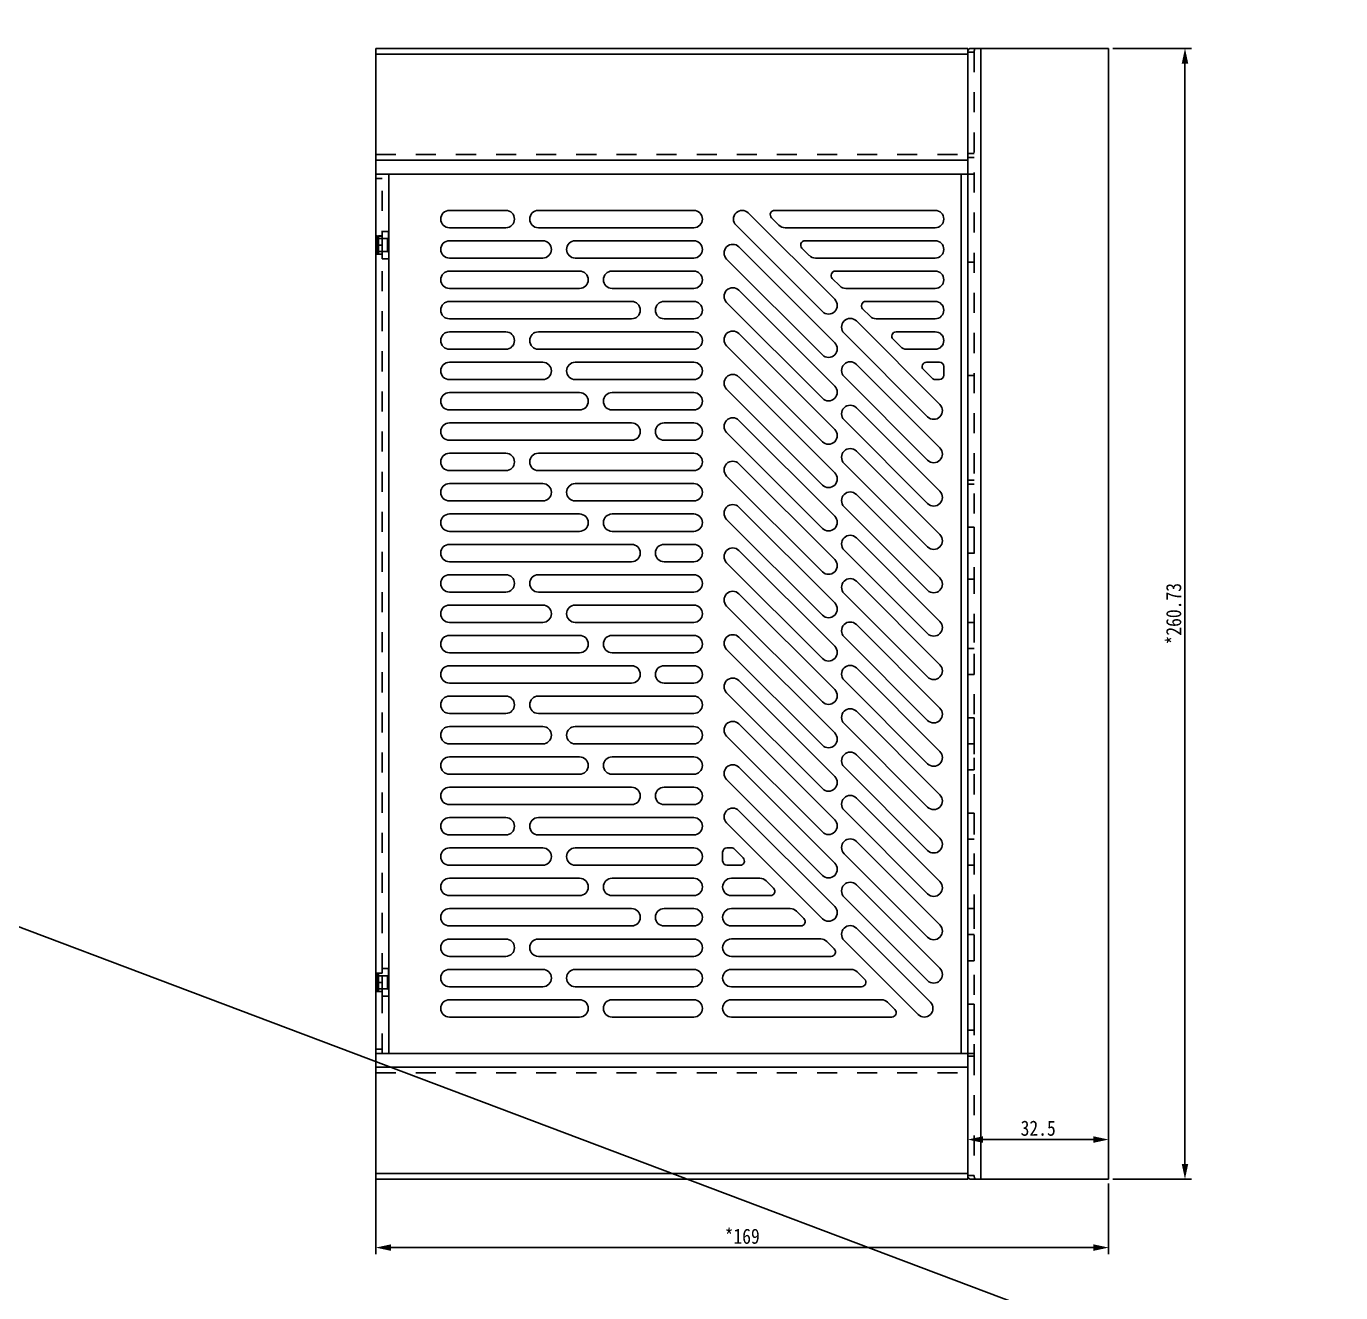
# Model space of a CAD drawing. Header units: millimetres. Extents: x -177 to 18421, y -5017 to 3255.
# Drawn here: x 6992.4 to 7295.5, y 1461.4 to 1753.5 of the extents above; entities that cross this region are included whole.
import ezdxf

# ---------------------------------------------------------------- set-up
doc = ezdxf.new("R2010")
doc.units = ezdxf.units.MM
doc.header["$LTSCALE"] = 46.255
doc.header["$PDMODE"] = 3
doc.header["$PDSIZE"] = 8
doc.linetypes.add('HIDDEN', pattern=[0.2, 0.1, -0.1])
doc.layers.get('0').update_dxf_attribs({"linetype": 'CONTINUOUS'})
doc.layers.get('Defpoints').update_dxf_attribs({"linetype": 'CONTINUOUS'})
doc.layers.add('02___PRT_ALL_AXES', color=7, linetype='CONTINUOUS')
doc.layers.add('DEFAULT_2', color=8, linetype='HIDDEN')
doc.styles.get("Standard").update_dxf_attribs({"font": 'txt', "width": 0.85})
doc.dimstyles.new('DIMSTYLE_1', dxfattribs={"dimtxt": 3.5, "dimasz": 3.5, "dimexe": 1.5, "dimexo": 1, "dimgap": 0.875, "dimtad": 1, "dimdsep": 46, "dimtxsty": 'Standard', "dimblk": '_FILLED', "dimcen": 0.09, "dimadec": 0, "dimazin": 0, "dimtp": 0.01, "dimtm": 0.01, "dimtfac": 1, "dimtofl": 0, "dimtmove": 0, "dimatfit": 3, "dimldrblk": '_FILLED', "dimfxl": 0, "dimtolj": 1, "dimarcsym": 0})

# ---------------------------------------------------------------- blocks, each defined once
blk = doc.blocks.new('_FILLED')
at = {"color": 0, "linetype": 'ByBlock'}
blk.add_solid([(0, 0), (-1, 0.214), (-1, -0.214)], dxfattribs=at)
blk = doc.blocks.new('*D109')
at = {"color": 0, "linetype": 'Continuous', "lineweight": -2, "transparency": 16777216}
for p, q in [((7242.98, 1748.36), (7261.08, 1748.36)), ((7259.58, 1744.86), (7259.58, 1491.13)), ((7242.98, 1487.63), (7261.08, 1487.63))]:
    blk.add_line(p, q, dxfattribs=at)
at = {"layer": 'Defpoints', "color": 0, "linetype": 'Continuous', "transparency": 16777216}
for p in [(7241.98, 1748.36), (7241.98, 1487.63), (7259.58, 1487.63)]:
    blk.add_point(p, dxfattribs=at)
at = {"color": 0, "linetype": 'Continuous', "lineweight": -2, "transparency": 16777216, "xscale": 3.5, "yscale": 3.5, "zscale": 3.5}
for p, rotation in [((7259.58, 1748.36), 90), ((7259.58, 1487.63), 270)]:
    blk.add_blockref('_FILLED', p, dxfattribs=dict(at, rotation=rotation))
at = {"color": 0, "linetype": 'Continuous', "transparency": 16777216, "insert": (7255.21, 1618), "char_height": 3.5, "width": 29.75, "attachment_point": 2, "rotation": 90}
blk.add_mtext('\\A1;*260.73', dxfattribs=at)
blk = doc.blocks.new('*D112')
at = {"color": 0, "linetype": 'Continuous', "lineweight": -2, "transparency": 16777216}
for p, q in [((7209.48, 1489.5), (7209.48, 1498.25)), ((7241.98, 1488.63), (7241.98, 1498.25)), ((7238.48, 1496.75), (7212.98, 1496.75))]:
    blk.add_line(p, q, dxfattribs=at)
at = {"layer": 'Defpoints', "color": 0, "linetype": 'Continuous', "transparency": 16777216}
for p in [(7209.48, 1496.75), (7209.48, 1488.5), (7241.98, 1487.63)]:
    blk.add_point(p, dxfattribs=at)
at = {"color": 0, "linetype": 'Continuous', "lineweight": -2, "transparency": 16777216, "xscale": 3.5, "yscale": 3.5, "zscale": 3.5, "rotation": 180}
blk.add_blockref('_FILLED', (7209.48, 1496.75), dxfattribs=at)
at = {"color": 0, "linetype": 'Continuous', "lineweight": -2, "transparency": 16777216, "xscale": 3.5, "yscale": 3.5, "zscale": 3.5}
blk.add_blockref('_FILLED', (7241.98, 1496.75), dxfattribs=at)
at = {"color": 0, "linetype": 'Continuous', "transparency": 16777216, "insert": (7225.73, 1501.13), "char_height": 3.5, "width": 17, "attachment_point": 2}
blk.add_mtext('\\A1;32.5', dxfattribs=at)
blk = doc.blocks.new('*D113')
at = {"color": 0, "linetype": 'Continuous', "lineweight": -2, "transparency": 16777216}
for p, q in [((7072.98, 1487.93), (7072.98, 1470.34)), ((7241.98, 1486.63), (7241.98, 1470.34)), ((7076.48, 1471.84), (7238.48, 1471.84))]:
    blk.add_line(p, q, dxfattribs=at)
at = {"layer": 'Defpoints', "color": 0, "linetype": 'Continuous', "transparency": 16777216}
for p in [(7072.98, 1488.93), (7241.98, 1487.63), (7241.98, 1471.84)]:
    blk.add_point(p, dxfattribs=at)
at = {"color": 0, "linetype": 'Continuous', "lineweight": -2, "transparency": 16777216, "xscale": 3.5, "yscale": 3.5, "zscale": 3.5, "rotation": 180}
blk.add_blockref('_FILLED', (7072.98, 1471.84), dxfattribs=at)
at = {"color": 0, "linetype": 'Continuous', "lineweight": -2, "transparency": 16777216, "xscale": 3.5, "yscale": 3.5, "zscale": 3.5}
blk.add_blockref('_FILLED', (7241.98, 1471.84), dxfattribs=at)
at = {"color": 0, "linetype": 'Continuous', "transparency": 16777216, "insert": (7157.48, 1476.21), "char_height": 3.5, "width": 17, "attachment_point": 2}
blk.add_mtext('\\A1;*169', dxfattribs=at)

msp = doc.modelspace()

# ---------------------------------------------------------------- linework, layer by layer
msp.add_line((3572.303, 2835.974), (11895.066, -305.175))
at = {"color": 7, "linetype": 'Continuous'}
for p, q in [((7072.975, 1747.063), (7072.975, 1748.362)), ((7209.475, 1748.362), (7072.975, 1748.362)), ((7209.475, 1747.063), (7209.475, 1748.362)), ((7072.975, 1488.929), (7072.975, 1487.63)), ((7209.475, 1488.929), (7209.475, 1487.63)), ((7209.475, 1487.63), (7072.975, 1487.63))]:
    msp.add_line(p, q, dxfattribs=at)
at = {"color": 3, "linetype": 'Continuous'}
for p, q in [((7072.975, 1488.929), (7072.975, 1747.063)), ((7209.475, 1747.063), (7072.975, 1747.063)), ((7209.475, 1747.063), (7209.475, 1488.929)), ((7209.877, 1748.362), (7241.975, 1748.362)), ((7212.475, 1748.362), (7212.475, 1487.63)), ((7241.975, 1748.362), (7241.975, 1487.63)), ((7209.475, 1722.583), (7072.975, 1722.583)), ((7072.975, 1719.379), (7209.475, 1719.379)), ((7075.975, 1516.613), (7075.975, 1719.379)), ((7207.975, 1516.613), (7207.975, 1719.379)), ((7089.975, 1710.996), (7102.975, 1710.996)), ((7110.475, 1710.996), (7146.304, 1710.996)), ((7158.889, 1710.413), (7178.804, 1690.499)), ((7164.96, 1710.999), (7201.975, 1710.999)), ((7102.975, 1706.996), (7089.975, 1706.996)), ((7146.304, 1706.996), (7110.475, 1706.996)), ((7175.975, 1687.67), (7156.061, 1707.585)), ((7165.96, 1707.585), (7164.253, 1709.292)), ((7201.975, 1706.999), (7167.375, 1706.999)), ((7089.975, 1703.996), (7111.475, 1703.996)), ((7118.975, 1703.996), (7146.304, 1703.996)), ((7171.96, 1703.999), (7201.975, 1703.999)), ((7156.718, 1702.585), (7178.804, 1680.499)), ((7172.96, 1700.585), (7171.253, 1702.292)), ((7111.475, 1699.996), (7089.975, 1699.996)), ((7146.304, 1699.996), (7118.975, 1699.996)), ((7175.975, 1677.67), (7153.889, 1699.756)), ((7201.975, 1699.999), (7174.375, 1699.999)), ((7089.975, 1696.996), (7119.975, 1696.996)), ((7127.475, 1696.996), (7146.304, 1696.996)), ((7179.96, 1693.585), (7178.253, 1695.292)), ((7178.96, 1696.999), (7201.975, 1696.999)), ((7119.975, 1692.996), (7089.975, 1692.996)), ((7146.304, 1692.996), (7127.475, 1692.996)), ((7156.718, 1692.585), (7178.804, 1670.499)), ((7201.975, 1692.999), (7181.375, 1692.999)), ((7089.975, 1689.996), (7131.975, 1689.996)), ((7139.475, 1689.996), (7146.304, 1689.996)), ((7175.975, 1667.67), (7153.889, 1689.756)), ((7186.96, 1686.585), (7185.253, 1688.292)), ((7185.96, 1689.999), (7201.975, 1689.999)), ((7131.975, 1685.996), (7089.975, 1685.996)), ((7146.304, 1685.996), (7139.475, 1685.996)), ((7183.804, 1685.499), (7203.061, 1666.241)), ((7201.975, 1685.999), (7188.375, 1685.999)), ((7089.975, 1682.996), (7102.975, 1682.996)), ((7110.475, 1682.996), (7146.304, 1682.996)), ((7156.718, 1682.585), (7178.804, 1660.499)), ((7200.232, 1663.413), (7180.975, 1682.67)), ((7192.96, 1682.999), (7201.975, 1682.999)), ((7175.975, 1657.67), (7153.889, 1679.756)), ((7193.96, 1679.585), (7192.253, 1681.292)), ((7102.975, 1678.996), (7089.975, 1678.996)), ((7146.304, 1678.996), (7110.475, 1678.996)), ((7201.975, 1678.999), (7195.375, 1678.999)), ((7089.975, 1675.996), (7111.475, 1675.996)), ((7118.975, 1675.996), (7146.304, 1675.996)), ((7183.804, 1675.499), (7203.061, 1656.241)), ((7201.253, 1672.292), (7199.253, 1674.292)), ((7199.96, 1675.999), (7202.975, 1675.999)), ((7203.975, 1674.999), (7203.975, 1672.999)), ((7111.475, 1671.996), (7089.975, 1671.996)), ((7146.304, 1671.996), (7118.975, 1671.996)), ((7156.718, 1672.585), (7178.804, 1650.499)), ((7200.232, 1653.413), (7180.975, 1672.67)), ((7202.975, 1671.999), (7201.96, 1671.999)), ((7089.975, 1668.996), (7119.975, 1668.996)), ((7127.475, 1668.996), (7146.304, 1668.996)), ((7175.975, 1647.67), (7153.889, 1669.756)), ((7119.975, 1664.996), (7089.975, 1664.996)), ((7146.304, 1664.996), (7127.475, 1664.996)), ((7183.804, 1665.499), (7203.061, 1646.241)), ((7089.975, 1661.996), (7131.975, 1661.996)), ((7139.475, 1661.996), (7146.304, 1661.996)), ((7156.718, 1662.585), (7178.804, 1640.499)), ((7200.232, 1643.413), (7180.975, 1662.67)), ((7131.975, 1657.996), (7089.975, 1657.996)), ((7146.304, 1657.996), (7139.475, 1657.996)), ((7175.975, 1637.67), (7153.889, 1659.756)), ((7089.975, 1654.996), (7102.975, 1654.996)), ((7110.475, 1654.996), (7146.304, 1654.996)), ((7183.804, 1655.499), (7203.061, 1636.241)), ((7156.718, 1652.585), (7178.804, 1630.499)), ((7200.232, 1633.413), (7180.975, 1652.67)), ((7102.975, 1650.996), (7089.975, 1650.996)), ((7146.304, 1650.996), (7110.475, 1650.996)), ((7175.975, 1627.67), (7153.889, 1649.756)), ((7089.975, 1647.996), (7111.475, 1647.996)), ((7118.975, 1647.996), (7146.304, 1647.996)), ((7111.475, 1643.996), (7089.975, 1643.996)), ((7146.304, 1643.996), (7118.975, 1643.996)), ((7183.804, 1645.499), (7203.061, 1626.241)), ((7089.975, 1640.996), (7119.975, 1640.996)), ((7127.475, 1640.996), (7146.304, 1640.996)), ((7175.975, 1617.67), (7153.889, 1639.756)), ((7156.718, 1642.585), (7178.804, 1620.499)), ((7200.232, 1623.413), (7180.975, 1642.67)), ((7119.975, 1636.996), (7089.975, 1636.996)), ((7146.304, 1636.996), (7127.475, 1636.996)), ((7089.975, 1633.996), (7131.975, 1633.996)), ((7139.475, 1633.996), (7146.304, 1633.996)), ((7183.804, 1635.499), (7203.061, 1616.241)), ((7156.718, 1632.585), (7178.804, 1610.499)), ((7200.232, 1613.413), (7180.975, 1632.67)), ((7131.975, 1629.996), (7089.975, 1629.996)), ((7146.304, 1629.996), (7139.475, 1629.996)), ((7175.975, 1607.67), (7153.889, 1629.756)), ((7089.975, 1626.996), (7102.975, 1626.996)), ((7110.475, 1626.996), (7146.304, 1626.996)), ((7183.804, 1625.499), (7203.061, 1606.241)), ((7102.975, 1622.996), (7089.975, 1622.996)), ((7146.304, 1622.996), (7110.475, 1622.996)), ((7156.718, 1622.585), (7178.804, 1600.499)), ((7200.232, 1603.413), (7180.975, 1622.67)), ((7089.975, 1619.996), (7111.475, 1619.996)), ((7118.975, 1619.996), (7146.304, 1619.996)), ((7175.975, 1597.67), (7153.889, 1619.756)), ((7111.475, 1615.996), (7089.975, 1615.996)), ((7146.304, 1615.996), (7118.975, 1615.996)), ((7183.804, 1615.499), (7203.061, 1596.241)), ((7089.975, 1612.996), (7119.975, 1612.996)), ((7127.475, 1612.996), (7146.304, 1612.996)), ((7156.718, 1612.585), (7178.804, 1590.499)), ((7200.232, 1593.413), (7180.975, 1612.67)), ((7175.975, 1587.67), (7153.889, 1609.756)), ((7119.975, 1608.996), (7089.975, 1608.996)), ((7146.304, 1608.996), (7127.475, 1608.996)), ((7089.975, 1605.996), (7131.975, 1605.996)), ((7139.475, 1605.996), (7146.304, 1605.996)), ((7183.804, 1605.499), (7203.061, 1586.241)), ((7131.975, 1601.996), (7089.975, 1601.996)), ((7146.304, 1601.996), (7139.475, 1601.996)), ((7156.718, 1602.585), (7178.804, 1580.499)), ((7200.232, 1583.413), (7180.975, 1602.67)), ((7089.975, 1598.996), (7102.975, 1598.996)), ((7110.475, 1598.996), (7146.304, 1598.996)), ((7175.975, 1577.67), (7153.889, 1599.756)), ((7102.975, 1594.996), (7089.975, 1594.996)), ((7146.304, 1594.996), (7110.475, 1594.996)), ((7183.804, 1595.499), (7203.061, 1576.241)), ((7089.975, 1591.996), (7111.475, 1591.996)), ((7118.975, 1591.996), (7146.304, 1591.996)), ((7156.718, 1592.585), (7178.804, 1570.499)), ((7200.232, 1573.413), (7180.975, 1592.67)), ((7175.975, 1567.67), (7153.889, 1589.756)), ((7111.475, 1587.996), (7089.975, 1587.996)), ((7146.304, 1587.996), (7118.975, 1587.996)), ((7183.804, 1585.499), (7203.061, 1566.241)), ((7089.975, 1584.996), (7119.975, 1584.996)), ((7127.475, 1584.996), (7146.304, 1584.996)), ((7156.718, 1582.585), (7178.804, 1560.499)), ((7200.232, 1563.413), (7180.975, 1582.67)), ((7119.975, 1580.996), (7089.975, 1580.996)), ((7146.304, 1580.996), (7127.475, 1580.996)), ((7175.975, 1557.67), (7153.889, 1579.756)), ((7089.975, 1577.996), (7131.975, 1577.996)), ((7139.475, 1577.996), (7146.304, 1577.996)), ((7131.975, 1573.996), (7089.975, 1573.996)), ((7146.304, 1573.996), (7139.475, 1573.996)), ((7183.804, 1575.499), (7203.061, 1556.241)), ((7089.975, 1570.996), (7102.975, 1570.996)), ((7110.475, 1570.996), (7146.304, 1570.996)), ((7156.718, 1572.585), (7178.804, 1550.499)), ((7200.232, 1553.413), (7180.975, 1572.67)), ((7102.975, 1566.996), (7089.975, 1566.996)), ((7146.304, 1566.996), (7110.475, 1566.996)), ((7175.975, 1547.67), (7153.889, 1569.756)), ((7089.975, 1563.996), (7111.475, 1563.996)), ((7118.975, 1563.996), (7146.304, 1563.996)), ((7153.975, 1563.999), (7154.99, 1563.999)), ((7183.804, 1565.499), (7203.061, 1546.241)), ((7152.975, 1560.999), (7152.975, 1562.999)), ((7155.697, 1563.706), (7157.697, 1561.706)), ((7200.232, 1543.413), (7180.975, 1562.67)), ((7111.475, 1559.996), (7089.975, 1559.996)), ((7146.304, 1559.996), (7118.975, 1559.996)), ((7156.99, 1559.999), (7153.975, 1559.999)), ((7089.975, 1556.996), (7119.975, 1556.996)), ((7127.475, 1556.996), (7146.304, 1556.996)), ((7154.975, 1556.999), (7161.576, 1556.999)), ((7162.99, 1556.413), (7164.697, 1554.706)), ((7183.804, 1555.499), (7203.061, 1536.241)), ((7119.975, 1552.996), (7089.975, 1552.996)), ((7146.304, 1552.996), (7127.475, 1552.996)), ((7163.99, 1552.999), (7154.975, 1552.999)), ((7200.232, 1533.413), (7180.975, 1552.67)), ((7089.975, 1549.996), (7131.975, 1549.996)), ((7139.475, 1549.996), (7146.304, 1549.996)), ((7154.975, 1549.999), (7168.576, 1549.999)), ((7169.99, 1549.413), (7171.697, 1547.706)), ((7131.975, 1545.996), (7089.975, 1545.996)), ((7146.304, 1545.996), (7139.475, 1545.996)), ((7170.99, 1545.999), (7154.975, 1545.999)), ((7089.975, 1542.996), (7102.975, 1542.996)), ((7110.475, 1542.996), (7146.304, 1542.996)), ((7154.975, 1542.999), (7175.576, 1542.999)), ((7183.804, 1545.499), (7200.889, 1528.413)), ((7176.99, 1542.413), (7178.697, 1540.706)), ((7198.061, 1525.585), (7180.975, 1542.67)), ((7102.975, 1538.996), (7089.975, 1538.996)), ((7146.304, 1538.996), (7110.475, 1538.996)), ((7177.99, 1538.999), (7154.975, 1538.999)), ((7089.975, 1535.996), (7111.475, 1535.996)), ((7118.975, 1535.996), (7146.304, 1535.996)), ((7154.975, 1535.999), (7182.576, 1535.999)), ((7183.99, 1535.413), (7185.697, 1533.706)), ((7111.475, 1531.996), (7089.975, 1531.996)), ((7146.304, 1531.996), (7118.975, 1531.996)), ((7184.99, 1531.999), (7154.975, 1531.999)), ((7089.975, 1528.996), (7119.975, 1528.996)), ((7127.475, 1528.996), (7146.304, 1528.996)), ((7154.975, 1528.999), (7189.576, 1528.999)), ((7190.99, 1528.413), (7192.697, 1526.706)), ((7119.975, 1524.996), (7089.975, 1524.996)), ((7146.304, 1524.996), (7127.475, 1524.996)), ((7191.99, 1524.999), (7154.975, 1524.999)), ((7072.975, 1516.613), (7209.475, 1516.613)), ((7209.475, 1513.408), (7072.975, 1513.408)), ((7209.475, 1488.929), (7072.975, 1488.929)), ((7209.877, 1487.63), (7241.975, 1487.63))]:
    msp.add_line(p, q, dxfattribs=at)
for centre, radius, start, end in [((7089.975, 1708.996), 2, 90, 270), ((7102.975, 1708.996), 2, 270, 90), ((7110.475, 1708.996), 2, 90, 270), ((7146.304, 1708.996), 2, 270, 90), ((7157.475, 1708.999), 2, 45, 225), ((7164.96, 1709.999), 1, 90, 225), ((7201.975, 1708.999), 2, 270, 90), ((7167.375, 1708.999), 2, 225, 270), ((7089.975, 1701.996), 2, 90, 270), ((7111.475, 1701.996), 2, 270, 90), ((7118.975, 1701.996), 2, 90, 270), ((7146.304, 1701.996), 2, 270, 90), ((7171.96, 1702.999), 1, 90, 225), ((7201.975, 1701.999), 2, 270, 90), ((7155.304, 1701.17), 2, 45, 225), ((7174.375, 1701.999), 2, 225, 270), ((7089.975, 1694.996), 2, 90, 270), ((7119.975, 1694.996), 2, 270, 90), ((7127.475, 1694.996), 2, 90, 270), ((7146.304, 1694.996), 2, 270, 90), ((7178.96, 1695.999), 1, 90, 225), ((7201.975, 1694.999), 2, 270, 90), ((7155.304, 1691.17), 2, 45, 225), ((7181.375, 1694.999), 2, 225, 270), ((7089.975, 1687.996), 2, 90, 270), ((7131.975, 1687.996), 2, 270, 90), ((7139.475, 1687.996), 2, 90, 270), ((7146.304, 1687.996), 2, 270, 90), ((7177.389, 1689.085), 2, 225, 45), ((7185.96, 1688.999), 1, 90, 225), ((7201.975, 1687.999), 2, 270, 90), ((7182.389, 1684.085), 2, 45, 225), ((7188.375, 1687.999), 2, 225, 270), ((7089.975, 1680.996), 2, 90, 270), ((7102.975, 1680.996), 2, 270, 90), ((7110.475, 1680.996), 2, 90, 270), ((7146.304, 1680.996), 2, 270, 90), ((7155.304, 1681.17), 2, 45, 225), ((7192.96, 1681.999), 1, 90, 225), ((7201.975, 1680.999), 2, 270, 90), ((7177.389, 1679.085), 2, 225, 45), ((7195.375, 1680.999), 2, 225, 270), ((7182.389, 1674.085), 2, 45, 225), ((7089.975, 1673.996), 2, 90, 270), ((7111.475, 1673.996), 2, 270, 90), ((7118.975, 1673.996), 2, 90, 270), ((7146.304, 1673.996), 2, 270, 90), ((7155.304, 1671.17), 2, 45, 225), ((7199.96, 1674.999), 1, 90, 225), ((7202.975, 1674.999), 1, 0, 90), ((7177.389, 1669.085), 2, 225, 45), ((7201.96, 1672.999), 1, 225, 270), ((7202.975, 1672.999), 1, 270, 0), ((7089.975, 1666.996), 2, 90, 270), ((7119.975, 1666.996), 2, 270, 90), ((7127.475, 1666.996), 2, 90, 270), ((7146.304, 1666.996), 2, 270, 90), ((7182.389, 1664.085), 2, 45, 225), ((7201.647, 1664.827), 2, 225, 45), ((7089.975, 1659.996), 2, 90, 270), ((7131.975, 1659.996), 2, 270, 90), ((7139.475, 1659.996), 2, 90, 270), ((7146.304, 1659.996), 2, 270, 90), ((7155.304, 1661.17), 2, 45, 225), ((7177.389, 1659.085), 2, 225, 45), ((7089.975, 1652.996), 2, 90, 270), ((7102.975, 1652.996), 2, 270, 90), ((7110.475, 1652.996), 2, 90, 270), ((7146.304, 1652.996), 2, 270, 90), ((7182.389, 1654.085), 2, 45, 225), ((7201.647, 1654.827), 2, 225, 45), ((7155.304, 1651.17), 2, 45, 225), ((7177.389, 1649.085), 2, 225, 45), ((7089.975, 1645.996), 2, 90, 270), ((7111.475, 1645.996), 2, 270, 90), ((7118.975, 1645.996), 2, 90, 270), ((7146.304, 1645.996), 2, 270, 90), ((7182.389, 1644.085), 2, 45, 225), ((7201.647, 1644.827), 2, 225, 45), ((7155.304, 1641.17), 2, 45, 225), ((7089.975, 1638.996), 2, 90, 270), ((7119.975, 1638.996), 2, 270, 90), ((7127.475, 1638.996), 2, 90, 270), ((7146.304, 1638.996), 2, 270, 90), ((7177.389, 1639.085), 2, 225, 45), ((7089.975, 1631.996), 2, 90, 270), ((7131.975, 1631.996), 2, 270, 90), ((7139.475, 1631.996), 2, 90, 270), ((7146.304, 1631.996), 2, 270, 90), ((7182.389, 1634.085), 2, 45, 225), ((7201.647, 1634.827), 2, 225, 45), ((7155.304, 1631.17), 2, 45, 225), ((7177.389, 1629.085), 2, 225, 45), ((7089.975, 1624.996), 2, 90, 270), ((7102.975, 1624.996), 2, 270, 90), ((7110.475, 1624.996), 2, 90, 270), ((7146.304, 1624.996), 2, 270, 90), ((7182.389, 1624.085), 2, 45, 225), ((7201.647, 1624.827), 2, 225, 45), ((7155.304, 1621.17), 2, 45, 225), ((7089.975, 1617.996), 2, 90, 270), ((7111.475, 1617.996), 2, 270, 90), ((7118.975, 1617.996), 2, 90, 270), ((7146.304, 1617.996), 2, 270, 90), ((7177.389, 1619.085), 2, 225, 45), ((7182.389, 1614.085), 2, 45, 225), ((7201.647, 1614.827), 2, 225, 45), ((7089.975, 1610.996), 2, 90, 270), ((7119.975, 1610.996), 2, 270, 90), ((7127.475, 1610.996), 2, 90, 270), ((7146.304, 1610.996), 2, 270, 90), ((7155.304, 1611.17), 2, 45, 225), ((7177.389, 1609.085), 2, 225, 45), ((7089.975, 1603.996), 2, 90, 270), ((7131.975, 1603.996), 2, 270, 90), ((7139.475, 1603.996), 2, 90, 270), ((7146.304, 1603.996), 2, 270, 90), ((7182.389, 1604.085), 2, 45, 225), ((7201.647, 1604.827), 2, 225, 45), ((7155.304, 1601.17), 2, 45, 225), ((7177.389, 1599.085), 2, 225, 45), ((7089.975, 1596.996), 2, 90, 270), ((7102.975, 1596.996), 2, 270, 90), ((7110.475, 1596.996), 2, 90, 270), ((7146.304, 1596.996), 2, 270, 90), ((7182.389, 1594.085), 2, 45, 225), ((7201.647, 1594.827), 2, 225, 45), ((7089.975, 1589.996), 2, 90, 270), ((7111.475, 1589.996), 2, 270, 90), ((7118.975, 1589.996), 2, 90, 270), ((7146.304, 1589.996), 2, 270, 90), ((7155.304, 1591.17), 2, 45, 225), ((7177.389, 1589.085), 2, 225, 45), ((7182.389, 1584.085), 2, 45, 225), ((7201.647, 1584.827), 2, 225, 45), ((7089.975, 1582.996), 2, 90, 270), ((7119.975, 1582.996), 2, 270, 90), ((7127.475, 1582.996), 2, 90, 270), ((7146.304, 1582.996), 2, 270, 90), ((7155.304, 1581.17), 2, 45, 225), ((7177.389, 1579.085), 2, 225, 45), ((7089.975, 1575.996), 2, 90, 270), ((7131.975, 1575.996), 2, 270, 90), ((7139.475, 1575.996), 2, 90, 270), ((7146.304, 1575.996), 2, 270, 90), ((7182.389, 1574.085), 2, 45, 225), ((7201.647, 1574.827), 2, 225, 45), ((7155.304, 1571.17), 2, 45, 225), ((7089.975, 1568.996), 2, 90, 270), ((7102.975, 1568.996), 2, 270, 90), ((7110.475, 1568.996), 2, 90, 270), ((7146.304, 1568.996), 2, 270, 90), ((7177.389, 1569.085), 2, 225, 45), ((7089.975, 1561.996), 2, 90, 270), ((7111.475, 1561.996), 2, 270, 90), ((7118.975, 1561.996), 2, 90, 270), ((7146.304, 1561.996), 2, 270, 90), ((7153.975, 1562.999), 1, 90, 180), ((7154.99, 1562.999), 1, 45, 90), ((7182.389, 1564.085), 2, 45, 225), ((7201.647, 1564.827), 2, 225, 45), ((7153.975, 1560.999), 1, 180, 270), ((7156.99, 1560.999), 1, 270, 45), ((7177.389, 1559.085), 2, 225, 45), ((7089.975, 1554.996), 2, 90, 270), ((7119.975, 1554.996), 2, 270, 90), ((7127.475, 1554.996), 2, 90, 270), ((7146.304, 1554.996), 2, 270, 90), ((7154.975, 1554.999), 2, 90, 270), ((7161.576, 1554.999), 2, 45, 90), ((7182.389, 1554.085), 2, 45, 225), ((7201.647, 1554.827), 2, 225, 45), ((7163.99, 1553.999), 1, 270, 45), ((7089.975, 1547.996), 2, 90, 270), ((7131.975, 1547.996), 2, 270, 90), ((7139.475, 1547.996), 2, 90, 270), ((7146.304, 1547.996), 2, 270, 90), ((7154.975, 1547.999), 2, 90, 270), ((7168.576, 1547.999), 2, 45, 90), ((7177.389, 1549.085), 2, 225, 45), ((7170.99, 1546.999), 1, 270, 45), ((7182.389, 1544.085), 2, 45, 225), ((7201.647, 1544.827), 2, 225, 45), ((7089.975, 1540.996), 2, 90, 270), ((7102.975, 1540.996), 2, 270, 90), ((7110.475, 1540.996), 2, 90, 270), ((7146.304, 1540.996), 2, 270, 90), ((7154.975, 1540.999), 2, 90, 270), ((7175.576, 1540.999), 2, 45, 90), ((7177.99, 1539.999), 1, 270, 45), ((7089.975, 1533.996), 2, 90, 270), ((7111.475, 1533.996), 2, 270, 90), ((7118.975, 1533.996), 2, 90, 270), ((7146.304, 1533.996), 2, 270, 90), ((7154.975, 1533.999), 2, 90, 270), ((7182.576, 1533.999), 2, 45, 90), ((7184.99, 1532.999), 1, 270, 45), ((7201.647, 1534.827), 2, 225, 45), ((7089.975, 1526.996), 2, 90, 270), ((7119.975, 1526.996), 2, 270, 90), ((7127.475, 1526.996), 2, 90, 270), ((7146.304, 1526.996), 2, 270, 90), ((7154.975, 1526.999), 2, 90, 270), ((7189.576, 1526.999), 2, 45, 90), ((7199.475, 1526.999), 2, 225, 45), ((7191.99, 1525.999), 1, 270, 45)]:
    msp.add_arc(centre, radius, start, end, dxfattribs=at)
for points in [[(7209.877, 1748.362), (7209.759, 1748.244), (7209.655, 1748.107), (7209.583, 1747.957)], [(7209.877, 1487.63), (7209.759, 1487.748), (7209.655, 1487.884), (7209.583, 1488.034)]]:
    msp.add_open_spline(points, degree=3, dxfattribs=at)
at = {"layer": '02___PRT_ALL_AXES', "color": 8, "linetype": 'HIDDEN'}
for p, q in [((7072.975, 1705.096), (7072.975, 1700.896)), ((7074.475, 1705.096), (7072.975, 1705.096)), ((7073.105, 1700.886), (7073.105, 1705.106)), ((7073.235, 1705.106), (7073.105, 1705.106)), ((7075.675, 1704.496), (7073.105, 1704.496)), ((7073.235, 1705.106), (7073.235, 1700.886)), ((7073.625, 1704.906), (7073.235, 1705.106)), ((7073.625, 1700.886), (7073.625, 1705.106)), ((7074.475, 1705.106), (7073.625, 1705.106)), ((7074.475, 1699.821), (7074.475, 1706.171)), ((7075.975, 1706.171), (7074.475, 1706.171)), ((7072.975, 1702.996), (7074.475, 1702.996)), ((7074.475, 1700.896), (7072.975, 1700.896)), ((7075.675, 1701.496), (7073.105, 1701.496)), ((7073.235, 1700.886), (7073.105, 1700.886)), ((7073.625, 1701.086), (7073.235, 1700.886)), ((7074.475, 1700.886), (7073.625, 1700.886)), ((7075.975, 1699.821), (7075.975, 1702.996)), ((7075.975, 1699.821), (7074.475, 1699.821)), ((7210.975, 1637.996), (7209.475, 1637.996)), ((7209.475, 1637.996), (7209.475, 1625.996)), ((7210.975, 1637.996), (7210.975, 1625.996)), ((7209.475, 1631.996), (7210.975, 1631.996)), ((7210.975, 1625.996), (7209.475, 1625.996)), ((7210.975, 1615.996), (7209.475, 1615.996)), ((7209.475, 1615.996), (7209.475, 1603.996)), ((7210.975, 1615.996), (7210.975, 1603.996)), ((7209.475, 1609.996), (7210.975, 1609.996)), ((7210.975, 1603.996), (7209.475, 1603.996)), ((7210.975, 1593.996), (7209.475, 1593.996)), ((7209.475, 1593.996), (7209.475, 1581.996)), ((7210.975, 1593.996), (7210.975, 1581.996)), ((7209.475, 1587.996), (7210.975, 1587.996)), ((7210.975, 1581.996), (7209.475, 1581.996)), ((7210.975, 1571.996), (7209.475, 1571.996)), ((7209.475, 1571.996), (7209.475, 1559.996)), ((7210.975, 1571.996), (7210.975, 1559.996)), ((7209.475, 1565.996), (7210.975, 1565.996)), ((7210.975, 1559.996), (7209.475, 1559.996)), ((7210.975, 1549.996), (7209.475, 1549.996)), ((7209.475, 1549.996), (7209.475, 1537.996)), ((7210.975, 1549.996), (7210.975, 1537.996)), ((7209.475, 1543.996), (7210.975, 1543.996)), ((7210.975, 1537.996), (7209.475, 1537.996)), ((7072.975, 1535.096), (7072.975, 1530.896)), ((7074.475, 1535.096), (7072.975, 1535.096)), ((7073.105, 1530.886), (7073.105, 1535.106)), ((7073.235, 1535.106), (7073.105, 1535.106)), ((7075.675, 1534.496), (7073.105, 1534.496)), ((7073.625, 1534.906), (7073.235, 1535.106)), ((7073.235, 1535.106), (7073.235, 1530.886)), ((7073.625, 1530.886), (7073.625, 1535.106)), ((7074.475, 1535.106), (7073.625, 1535.106)), ((7074.475, 1529.821), (7074.475, 1536.171)), ((7075.975, 1536.171), (7074.475, 1536.171)), ((7072.975, 1532.996), (7074.475, 1532.996)), ((7074.475, 1530.896), (7072.975, 1530.896)), ((7075.675, 1531.496), (7073.105, 1531.496)), ((7073.235, 1530.886), (7073.105, 1530.886)), ((7073.625, 1531.086), (7073.235, 1530.886)), ((7074.475, 1530.886), (7073.625, 1530.886)), ((7075.975, 1529.821), (7075.975, 1532.996)), ((7075.975, 1529.821), (7074.475, 1529.821)), ((7210.975, 1527.996), (7209.475, 1527.996)), ((7209.475, 1527.996), (7209.475, 1515.996)), ((7210.975, 1527.996), (7210.975, 1515.996)), ((7209.475, 1521.996), (7210.975, 1521.996)), ((7210.975, 1515.996), (7209.475, 1515.996))]:
    msp.add_line(p, q, dxfattribs=at)
at = {"layer": 'DEFAULT_2', "color": 8, "linetype": 'HIDDEN'}
for p, q in [((7209.475, 1747.496), (7210.975, 1747.496)), ((7210.975, 1747.496), (7210.975, 1488.496)), ((7072.975, 1723.882), (7210.975, 1723.882)), ((7210.975, 1724.096), (7209.475, 1724.096)), ((7209.475, 1723.175), (7210.975, 1723.175)), ((7074.475, 1516.613), (7074.475, 1719.379)), ((7210.975, 1719.379), (7209.475, 1719.379)), ((7074.475, 1718.379), (7072.975, 1718.379)), ((7075.675, 1704.496), (7075.975, 1704.796)), ((7075.675, 1704.496), (7075.675, 1701.496)), ((7075.925, 1706.019), (7075.925, 1703.733)), ((7075.975, 1706.019), (7075.925, 1706.019)), ((7075.975, 1705.928), (7075.925, 1705.928)), ((7075.975, 1705.852), (7075.925, 1705.852)), ((7075.975, 1705.798), (7075.925, 1705.798)), ((7075.975, 1705.76), (7075.925, 1705.76)), ((7075.975, 1705.479), (7075.925, 1705.479)), ((7075.975, 1705.429), (7075.925, 1705.429)), ((7075.975, 1705.414), (7075.925, 1705.414)), ((7075.975, 1705.397), (7075.925, 1705.397)), ((7075.975, 1705.355), (7075.925, 1705.355)), ((7075.975, 1705.353), (7075.925, 1705.353)), ((7075.975, 1705.35), (7075.925, 1705.35)), ((7075.975, 1705.348), (7075.925, 1705.348)), ((7075.975, 1705.331), (7075.925, 1705.331)), ((7075.975, 1705.327), (7075.925, 1705.327)), ((7075.975, 1705.324), (7075.925, 1705.324)), ((7075.975, 1705.322), (7075.925, 1705.322)), ((7075.975, 1705.319), (7075.925, 1705.319)), ((7075.975, 1705.316), (7075.925, 1705.316)), ((7075.975, 1705.288), (7075.925, 1705.288)), ((7075.975, 1705.282), (7075.925, 1705.282)), ((7075.975, 1705.274), (7075.925, 1705.274)), ((7075.975, 1705.272), (7075.925, 1705.272)), ((7075.975, 1705.261), (7075.925, 1705.261)), ((7075.975, 1705.245), (7075.925, 1705.245)), ((7075.975, 1705.238), (7075.925, 1705.238)), ((7075.975, 1705.232), (7075.925, 1705.232)), ((7075.975, 1705.231), (7075.925, 1705.231)), ((7075.975, 1705.22), (7075.925, 1705.22)), ((7075.975, 1705.219), (7075.925, 1705.219)), ((7075.975, 1705.212), (7075.925, 1705.212)), ((7075.975, 1705.193), (7075.925, 1705.193)), ((7075.975, 1705.177), (7075.925, 1705.177)), ((7075.975, 1705.176), (7075.925, 1705.176)), ((7075.975, 1705.166), (7075.925, 1705.166)), ((7075.975, 1705.153), (7075.925, 1705.153)), ((7075.975, 1705.15), (7075.925, 1705.15)), ((7075.975, 1705.146), (7075.925, 1705.146)), ((7075.975, 1705.135), (7075.925, 1705.135)), ((7075.975, 1705.134), (7075.925, 1705.134)), ((7075.975, 1705.126), (7075.925, 1705.126)), ((7075.975, 1705.123), (7075.925, 1705.123)), ((7075.975, 1705.104), (7075.925, 1705.104)), ((7075.975, 1705.102), (7075.925, 1705.102)), ((7075.975, 1705.101), (7075.925, 1705.101)), ((7075.975, 1705.098), (7075.925, 1705.098)), ((7075.975, 1705.09), (7075.925, 1705.09)), ((7075.975, 1705.086), (7075.925, 1705.086)), ((7075.975, 1705.078), (7075.925, 1705.078)), ((7075.975, 1705.076), (7075.925, 1705.076)), ((7075.975, 1705.054), (7075.925, 1705.054)), ((7075.975, 1705.041), (7075.925, 1705.041)), ((7075.975, 1705.029), (7075.925, 1705.029)), ((7075.975, 1705.026), (7075.925, 1705.026)), ((7075.975, 1705.018), (7075.925, 1705.018)), ((7075.975, 1705.014), (7075.925, 1705.014)), ((7075.975, 1705.012), (7075.925, 1705.012)), ((7075.975, 1705.01), (7075.925, 1705.01)), ((7075.975, 1705), (7075.925, 1705)), ((7075.975, 1704.997), (7075.925, 1704.997)), ((7075.975, 1704.974), (7075.925, 1704.974)), ((7075.975, 1704.971), (7075.925, 1704.971)), ((7075.975, 1704.94), (7075.925, 1704.94)), ((7075.975, 1704.933), (7075.925, 1704.933)), ((7075.975, 1704.92), (7075.925, 1704.92)), ((7075.975, 1704.918), (7075.925, 1704.918)), ((7075.975, 1704.912), (7075.925, 1704.912)), ((7075.975, 1704.888), (7075.925, 1704.888)), ((7075.975, 1704.878), (7075.925, 1704.878)), ((7075.975, 1704.875), (7075.925, 1704.875)), ((7075.975, 1704.844), (7075.925, 1704.844)), ((7075.975, 1704.834), (7075.925, 1704.834)), ((7075.975, 1704.817), (7075.925, 1704.817)), ((7075.975, 1704.781), (7075.925, 1704.781)), ((7075.975, 1704.772), (7075.925, 1704.772)), ((7075.975, 1704.724), (7075.925, 1704.724)), ((7075.975, 1704.721), (7075.925, 1704.721)), ((7075.975, 1704.666), (7075.925, 1704.666)), ((7075.975, 1704.656), (7075.925, 1704.656)), ((7075.975, 1704.638), (7075.925, 1704.638)), ((7075.975, 1704.631), (7075.925, 1704.631)), ((7075.975, 1704.625), (7075.925, 1704.625)), ((7075.975, 1704.609), (7075.925, 1704.609)), ((7075.975, 1704.604), (7075.925, 1704.604)), ((7075.975, 1704.595), (7075.925, 1704.595)), ((7075.975, 1704.58), (7075.925, 1704.58)), ((7075.975, 1704.563), (7075.925, 1704.563)), ((7075.975, 1704.542), (7075.925, 1704.542)), ((7075.975, 1704.538), (7075.925, 1704.538)), ((7075.975, 1704.528), (7075.925, 1704.528)), ((7075.975, 1704.518), (7075.925, 1704.518)), ((7075.975, 1704.514), (7075.925, 1704.514)), ((7075.975, 1704.383), (7075.925, 1704.383)), ((7075.975, 1704.383), (7075.925, 1704.383)), ((7075.975, 1704.342), (7075.925, 1704.342)), ((7075.975, 1704.315), (7075.925, 1704.315)), ((7075.975, 1704.244), (7075.925, 1704.244)), ((7075.975, 1703.993), (7075.925, 1703.993)), ((7075.975, 1703.933), (7075.925, 1703.933)), ((7075.975, 1703.92), (7075.925, 1703.92)), ((7075.975, 1703.898), (7075.925, 1703.898)), ((7075.975, 1703.822), (7075.925, 1703.822)), ((7075.975, 1703.768), (7075.925, 1703.768)), ((7075.975, 1703.733), (7075.925, 1703.733)), ((7075.925, 1703.538), (7075.925, 1703.059)), ((7075.975, 1703.538), (7075.925, 1703.538)), ((7075.975, 1703.526), (7075.925, 1703.526)), ((7075.975, 1703.522), (7075.925, 1703.522)), ((7075.975, 1703.493), (7075.925, 1703.493)), ((7075.975, 1703.481), (7075.925, 1703.481)), ((7075.975, 1703.461), (7075.925, 1703.461)), ((7075.975, 1703.454), (7075.925, 1703.454)), ((7075.975, 1703.444), (7075.925, 1703.444)), ((7075.975, 1703.443), (7075.925, 1703.443)), ((7075.975, 1703.436), (7075.925, 1703.436)), ((7075.975, 1703.434), (7075.925, 1703.434)), ((7075.975, 1703.425), (7075.925, 1703.425)), ((7075.975, 1703.422), (7075.925, 1703.422)), ((7075.975, 1703.41), (7075.925, 1703.41)), ((7075.975, 1703.381), (7075.925, 1703.381)), ((7075.975, 1703.38), (7075.925, 1703.38)), ((7075.975, 1703.378), (7075.925, 1703.378)), ((7075.975, 1703.377), (7075.925, 1703.377)), ((7075.975, 1703.369), (7075.925, 1703.369)), ((7075.975, 1703.363), (7075.925, 1703.363)), ((7075.975, 1703.352), (7075.925, 1703.352)), ((7075.675, 1701.496), (7075.975, 1701.196)), ((7075.975, 1703.329), (7075.925, 1703.329)), ((7075.975, 1703.323), (7075.925, 1703.323)), ((7075.975, 1703.322), (7075.925, 1703.322)), ((7075.975, 1703.315), (7075.925, 1703.315)), ((7075.975, 1703.284), (7075.925, 1703.284)), ((7075.975, 1703.275), (7075.925, 1703.275)), ((7075.975, 1703.263), (7075.925, 1703.263)), ((7075.975, 1703.258), (7075.925, 1703.258)), ((7075.975, 1703.254), (7075.925, 1703.254)), ((7075.975, 1703.241), (7075.925, 1703.241)), ((7075.975, 1703.212), (7075.925, 1703.212)), ((7075.975, 1703.211), (7075.925, 1703.211)), ((7075.975, 1703.209), (7075.925, 1703.209)), ((7075.975, 1703.202), (7075.925, 1703.202)), ((7075.975, 1703.201), (7075.925, 1703.201)), ((7075.975, 1703.195), (7075.925, 1703.195)), ((7075.975, 1703.174), (7075.925, 1703.174)), ((7075.975, 1703.167), (7075.925, 1703.167)), ((7075.975, 1703.159), (7075.925, 1703.159)), ((7075.975, 1703.148), (7075.925, 1703.148)), ((7075.975, 1703.143), (7075.925, 1703.143)), ((7075.975, 1703.141), (7075.925, 1703.141)), ((7075.975, 1703.14), (7075.925, 1703.14)), ((7075.975, 1703.136), (7075.925, 1703.136)), ((7075.975, 1703.103), (7075.925, 1703.103)), ((7075.975, 1703.095), (7075.925, 1703.095)), ((7075.975, 1703.089), (7075.925, 1703.089)), ((7075.975, 1703.073), (7075.925, 1703.073)), ((7075.975, 1703.068), (7075.925, 1703.068)), ((7075.975, 1703.062), (7075.925, 1703.062)), ((7075.975, 1703.059), (7075.925, 1703.059)), ((7209.475, 1699.096), (7210.975, 1699.096)), ((7209.475, 1672.896), (7210.975, 1672.896)), ((7209.475, 1648.816), (7210.975, 1648.816)), ((7210.975, 1647.896), (7209.475, 1647.896)), ((7075.675, 1534.496), (7075.975, 1534.796)), ((7075.675, 1534.496), (7075.675, 1531.496)), ((7075.925, 1536.019), (7075.925, 1533.733)), ((7075.975, 1536.019), (7075.925, 1536.019)), ((7075.975, 1535.928), (7075.925, 1535.928)), ((7075.975, 1535.852), (7075.925, 1535.852)), ((7075.975, 1535.798), (7075.925, 1535.798)), ((7075.975, 1535.76), (7075.925, 1535.76)), ((7075.975, 1535.479), (7075.925, 1535.479)), ((7075.975, 1535.429), (7075.925, 1535.429)), ((7075.975, 1535.414), (7075.925, 1535.414)), ((7075.975, 1535.397), (7075.925, 1535.397)), ((7075.975, 1535.355), (7075.925, 1535.355)), ((7075.975, 1535.353), (7075.925, 1535.353)), ((7075.975, 1535.35), (7075.925, 1535.35)), ((7075.975, 1535.348), (7075.925, 1535.348)), ((7075.975, 1535.331), (7075.925, 1535.331)), ((7075.975, 1535.327), (7075.925, 1535.327)), ((7075.975, 1535.324), (7075.925, 1535.324)), ((7075.975, 1535.322), (7075.925, 1535.322)), ((7075.975, 1535.319), (7075.925, 1535.319)), ((7075.975, 1535.316), (7075.925, 1535.316)), ((7075.975, 1535.288), (7075.925, 1535.288)), ((7075.975, 1535.282), (7075.925, 1535.282)), ((7075.975, 1535.274), (7075.925, 1535.274)), ((7075.975, 1535.272), (7075.925, 1535.272)), ((7075.975, 1535.261), (7075.925, 1535.261)), ((7075.975, 1535.245), (7075.925, 1535.245)), ((7075.975, 1535.238), (7075.925, 1535.238)), ((7075.975, 1535.232), (7075.925, 1535.232)), ((7075.975, 1535.231), (7075.925, 1535.231)), ((7075.975, 1535.22), (7075.925, 1535.22)), ((7075.975, 1535.219), (7075.925, 1535.219)), ((7075.975, 1535.212), (7075.925, 1535.212)), ((7075.975, 1535.193), (7075.925, 1535.193)), ((7075.975, 1535.177), (7075.925, 1535.177)), ((7075.975, 1535.176), (7075.925, 1535.176)), ((7075.975, 1535.166), (7075.925, 1535.166)), ((7075.975, 1535.153), (7075.925, 1535.153)), ((7075.975, 1535.15), (7075.925, 1535.15)), ((7075.975, 1535.146), (7075.925, 1535.146)), ((7075.975, 1535.135), (7075.925, 1535.135)), ((7075.975, 1535.134), (7075.925, 1535.134)), ((7075.975, 1535.126), (7075.925, 1535.126)), ((7075.975, 1535.123), (7075.925, 1535.123)), ((7075.975, 1535.104), (7075.925, 1535.104)), ((7075.975, 1535.102), (7075.925, 1535.102)), ((7075.975, 1535.101), (7075.925, 1535.101)), ((7075.975, 1535.098), (7075.925, 1535.098)), ((7075.975, 1535.09), (7075.925, 1535.09)), ((7075.975, 1535.086), (7075.925, 1535.086)), ((7075.975, 1535.078), (7075.925, 1535.078)), ((7075.975, 1535.076), (7075.925, 1535.076)), ((7075.975, 1535.054), (7075.925, 1535.054)), ((7075.975, 1535.041), (7075.925, 1535.041)), ((7075.975, 1535.029), (7075.925, 1535.029)), ((7075.975, 1535.026), (7075.925, 1535.026)), ((7075.975, 1535.018), (7075.925, 1535.018)), ((7075.975, 1535.014), (7075.925, 1535.014)), ((7075.975, 1535.012), (7075.925, 1535.012)), ((7075.975, 1535.01), (7075.925, 1535.01)), ((7075.975, 1535), (7075.925, 1535)), ((7075.975, 1534.997), (7075.925, 1534.997)), ((7075.975, 1534.974), (7075.925, 1534.974)), ((7075.975, 1534.971), (7075.925, 1534.971)), ((7075.975, 1534.94), (7075.925, 1534.94)), ((7075.975, 1534.933), (7075.925, 1534.933)), ((7075.975, 1534.92), (7075.925, 1534.92)), ((7075.975, 1534.918), (7075.925, 1534.918)), ((7075.975, 1534.912), (7075.925, 1534.912)), ((7075.975, 1534.888), (7075.925, 1534.888)), ((7075.975, 1534.878), (7075.925, 1534.878)), ((7075.975, 1534.875), (7075.925, 1534.875)), ((7075.975, 1534.844), (7075.925, 1534.844)), ((7075.975, 1534.834), (7075.925, 1534.834)), ((7075.975, 1534.817), (7075.925, 1534.817)), ((7075.975, 1534.781), (7075.925, 1534.781)), ((7075.975, 1534.772), (7075.925, 1534.772)), ((7075.975, 1534.724), (7075.925, 1534.724)), ((7075.975, 1534.721), (7075.925, 1534.721)), ((7075.975, 1534.666), (7075.925, 1534.666)), ((7075.975, 1534.656), (7075.925, 1534.656)), ((7075.975, 1534.638), (7075.925, 1534.638)), ((7075.975, 1534.631), (7075.925, 1534.631)), ((7075.975, 1534.625), (7075.925, 1534.625)), ((7075.975, 1534.609), (7075.925, 1534.609)), ((7075.975, 1534.604), (7075.925, 1534.604)), ((7075.975, 1534.595), (7075.925, 1534.595)), ((7075.975, 1534.58), (7075.925, 1534.58)), ((7075.975, 1534.563), (7075.925, 1534.563)), ((7075.975, 1534.542), (7075.925, 1534.542)), ((7075.975, 1534.538), (7075.925, 1534.538)), ((7075.975, 1534.528), (7075.925, 1534.528)), ((7075.975, 1534.518), (7075.925, 1534.518)), ((7075.975, 1534.514), (7075.925, 1534.514)), ((7075.975, 1534.383), (7075.925, 1534.383)), ((7075.975, 1534.383), (7075.925, 1534.383)), ((7075.975, 1534.342), (7075.925, 1534.342)), ((7075.975, 1534.315), (7075.925, 1534.315)), ((7075.975, 1534.244), (7075.925, 1534.244)), ((7075.975, 1533.993), (7075.925, 1533.993)), ((7075.975, 1533.933), (7075.925, 1533.933)), ((7075.975, 1533.92), (7075.925, 1533.92)), ((7075.975, 1533.898), (7075.925, 1533.898)), ((7075.975, 1533.822), (7075.925, 1533.822)), ((7075.975, 1533.768), (7075.925, 1533.768)), ((7075.975, 1533.733), (7075.925, 1533.733)), ((7075.675, 1531.496), (7075.975, 1531.196)), ((7075.925, 1533.538), (7075.925, 1533.059)), ((7075.975, 1533.538), (7075.925, 1533.538)), ((7075.975, 1533.526), (7075.925, 1533.526)), ((7075.975, 1533.522), (7075.925, 1533.522)), ((7075.975, 1533.493), (7075.925, 1533.493)), ((7075.975, 1533.481), (7075.925, 1533.481)), ((7075.975, 1533.461), (7075.925, 1533.461)), ((7075.975, 1533.454), (7075.925, 1533.454)), ((7075.975, 1533.444), (7075.925, 1533.444)), ((7075.975, 1533.443), (7075.925, 1533.443)), ((7075.975, 1533.436), (7075.925, 1533.436)), ((7075.975, 1533.434), (7075.925, 1533.434)), ((7075.975, 1533.425), (7075.925, 1533.425)), ((7075.975, 1533.422), (7075.925, 1533.422)), ((7075.975, 1533.41), (7075.925, 1533.41)), ((7075.975, 1533.381), (7075.925, 1533.381)), ((7075.975, 1533.38), (7075.925, 1533.38)), ((7075.975, 1533.378), (7075.925, 1533.378)), ((7075.975, 1533.377), (7075.925, 1533.377)), ((7075.975, 1533.369), (7075.925, 1533.369)), ((7075.975, 1533.363), (7075.925, 1533.363)), ((7075.975, 1533.352), (7075.925, 1533.352)), ((7075.975, 1533.329), (7075.925, 1533.329)), ((7075.975, 1533.323), (7075.925, 1533.323)), ((7075.975, 1533.322), (7075.925, 1533.322)), ((7075.975, 1533.315), (7075.925, 1533.315)), ((7075.975, 1533.284), (7075.925, 1533.284)), ((7075.975, 1533.275), (7075.925, 1533.275)), ((7075.975, 1533.263), (7075.925, 1533.263)), ((7075.975, 1533.258), (7075.925, 1533.258)), ((7075.975, 1533.254), (7075.925, 1533.254)), ((7075.975, 1533.241), (7075.925, 1533.241)), ((7075.975, 1533.212), (7075.925, 1533.212)), ((7075.975, 1533.211), (7075.925, 1533.211)), ((7075.975, 1533.209), (7075.925, 1533.209)), ((7075.975, 1533.202), (7075.925, 1533.202)), ((7075.975, 1533.201), (7075.925, 1533.201)), ((7075.975, 1533.195), (7075.925, 1533.195)), ((7075.975, 1533.174), (7075.925, 1533.174)), ((7075.975, 1533.167), (7075.925, 1533.167)), ((7075.975, 1533.159), (7075.925, 1533.159)), ((7075.975, 1533.148), (7075.925, 1533.148)), ((7075.975, 1533.143), (7075.925, 1533.143)), ((7075.975, 1533.141), (7075.925, 1533.141)), ((7075.975, 1533.14), (7075.925, 1533.14)), ((7075.975, 1533.136), (7075.925, 1533.136)), ((7075.975, 1533.103), (7075.925, 1533.103)), ((7075.975, 1533.095), (7075.925, 1533.095)), ((7075.975, 1533.089), (7075.925, 1533.089)), ((7075.975, 1533.073), (7075.925, 1533.073)), ((7075.975, 1533.068), (7075.925, 1533.068)), ((7075.975, 1533.062), (7075.925, 1533.062)), ((7075.975, 1533.059), (7075.925, 1533.059)), ((7074.475, 1517.613), (7072.975, 1517.613)), ((7210.975, 1516.613), (7209.475, 1516.613)), ((7072.975, 1512.109), (7210.975, 1512.109)), ((7209.475, 1488.496), (7210.975, 1488.496))]:
    msp.add_line(p, q, dxfattribs=at)
for points in [[(7209.583, 1747.957), (7209.515, 1747.814), (7209.475, 1747.654), (7209.475, 1747.496)], [(7209.583, 1488.034), (7209.515, 1488.177), (7209.475, 1488.338), (7209.475, 1488.496)]]:
    msp.add_open_spline(points, degree=3, dxfattribs=at)
for points in [[(7211.176, 1748.362), (7211.145, 1748.299), (7211.027, 1748.025), (7210.975, 1747.723), (7210.975, 1747.496)], [(7211.176, 1487.63), (7211.145, 1487.693), (7211.027, 1487.967), (7210.975, 1488.268), (7210.975, 1488.496)]]:
    msp.add_open_spline(points, degree=3, knots=[0, 0, 0, 0, 0.2366723, 1, 1, 1, 1], dxfattribs=at)

# ---------------------------------------------------------------- dimensions: what is measured, and where the dimension line sits
at = {"color": 2, "linetype": 'Continuous'}
dim = msp.add_linear_dim(base=(7259.58, 1487.63), p1=(7241.975, 1748.362), p2=(7241.975, 1487.63), angle=270, text='*<>', dimstyle='DIMSTYLE_1', dxfattribs=at)
dim.commit()
dim.dimension.update_dxf_attribs({"geometry": '*D109', "text_midpoint": (7259.58, 1617.996), "dimtype": 160})
dim = msp.add_linear_dim(base=(7209.475, 1496.754), p1=(7241.975, 1487.63), p2=(7209.475, 1488.496), angle=180, dimstyle='DIMSTYLE_1', dxfattribs=at)
dim.commit()
dim.dimension.update_dxf_attribs({"geometry": '*D112', "text_midpoint": (7225.725, 1496.754), "dimtype": 160})
dim = msp.add_linear_dim(base=(7241.975, 1471.835), p1=(7072.975, 1488.929), p2=(7241.975, 1487.63), text='*<>', dimstyle='DIMSTYLE_1', dxfattribs=at)
dim.commit()
dim.dimension.update_dxf_attribs({"geometry": '*D113', "text_midpoint": (7157.475, 1471.835), "dimtype": 160})

doc.saveas('drawing.dxf')
